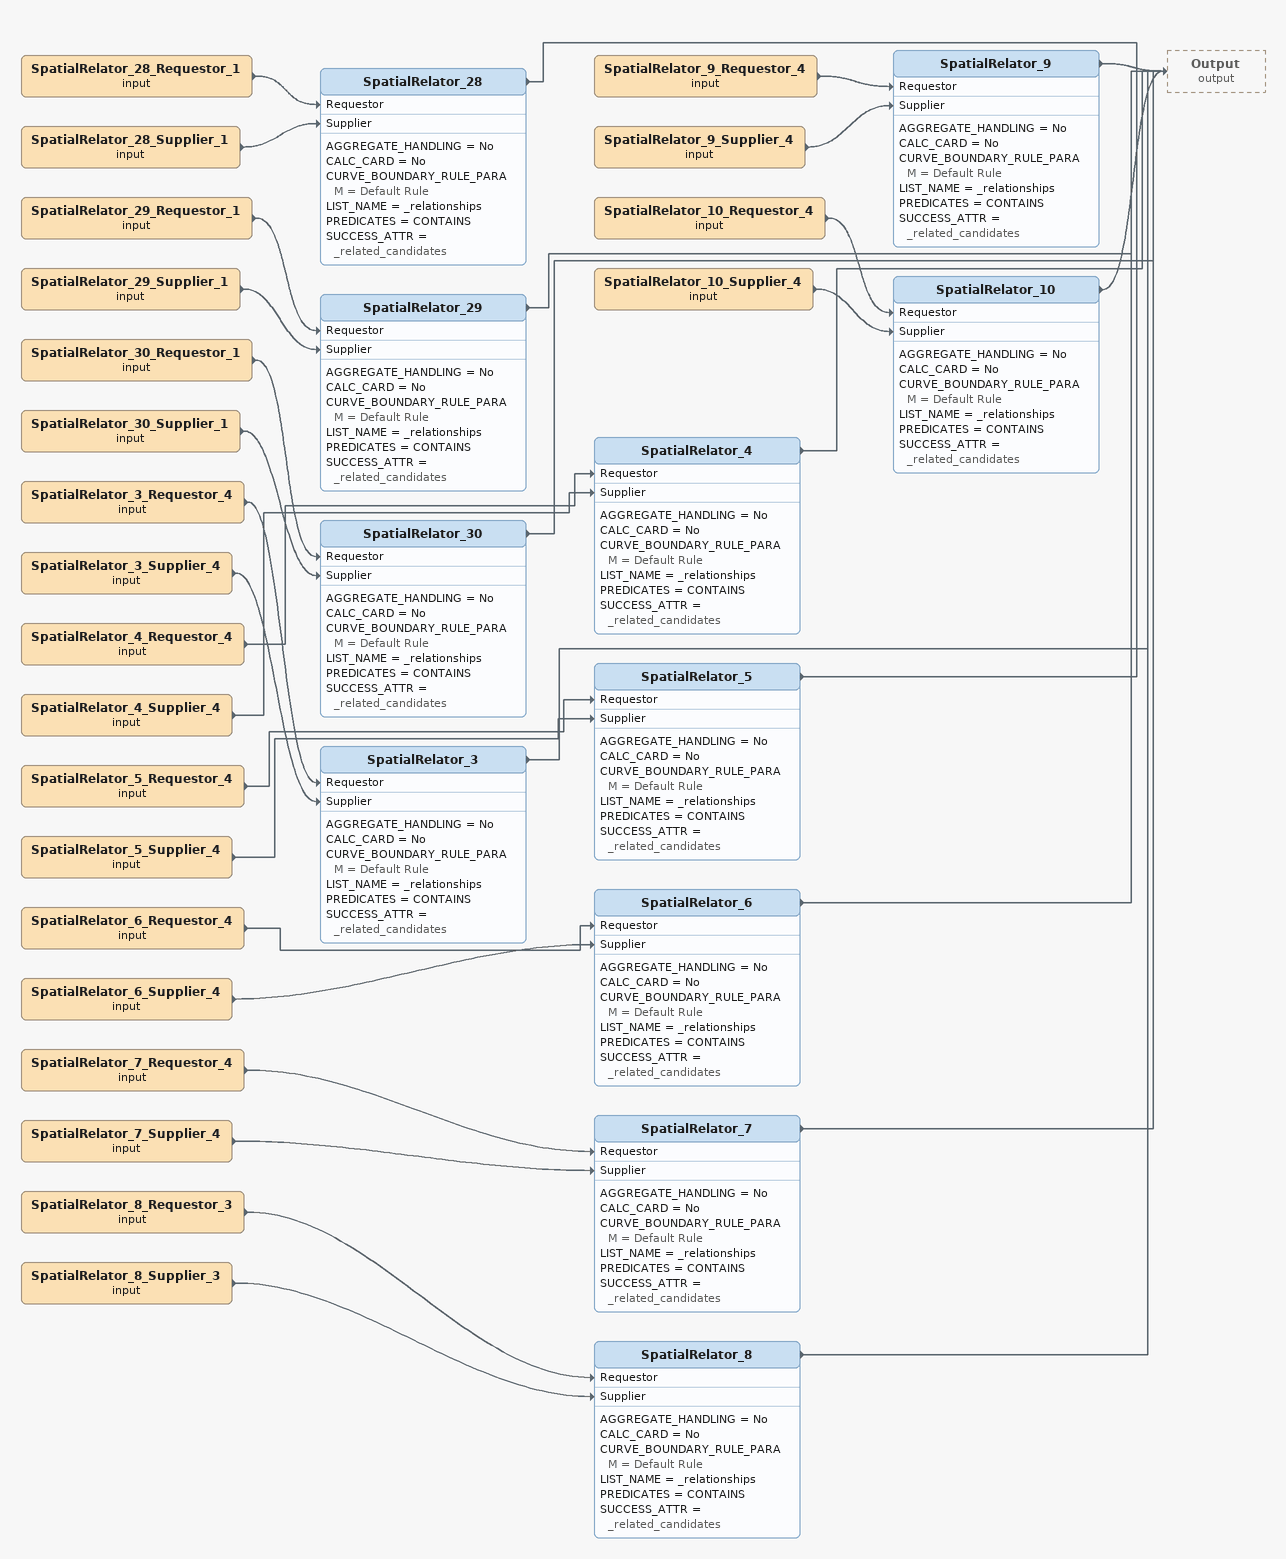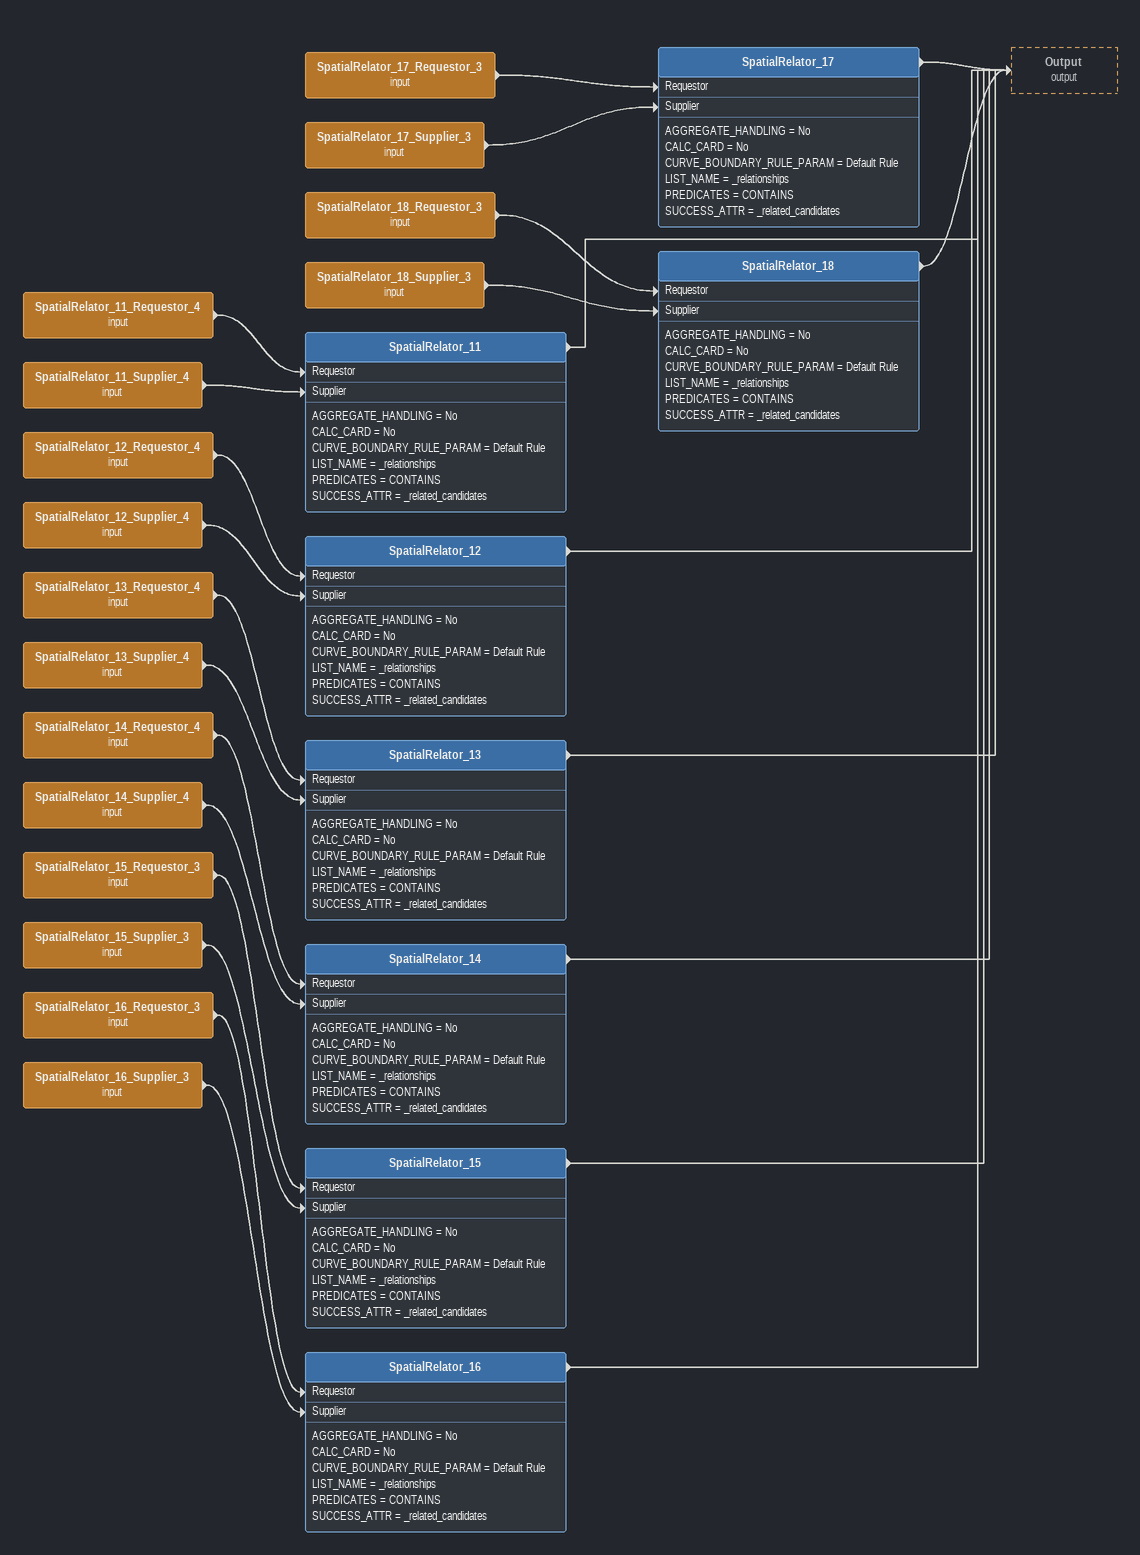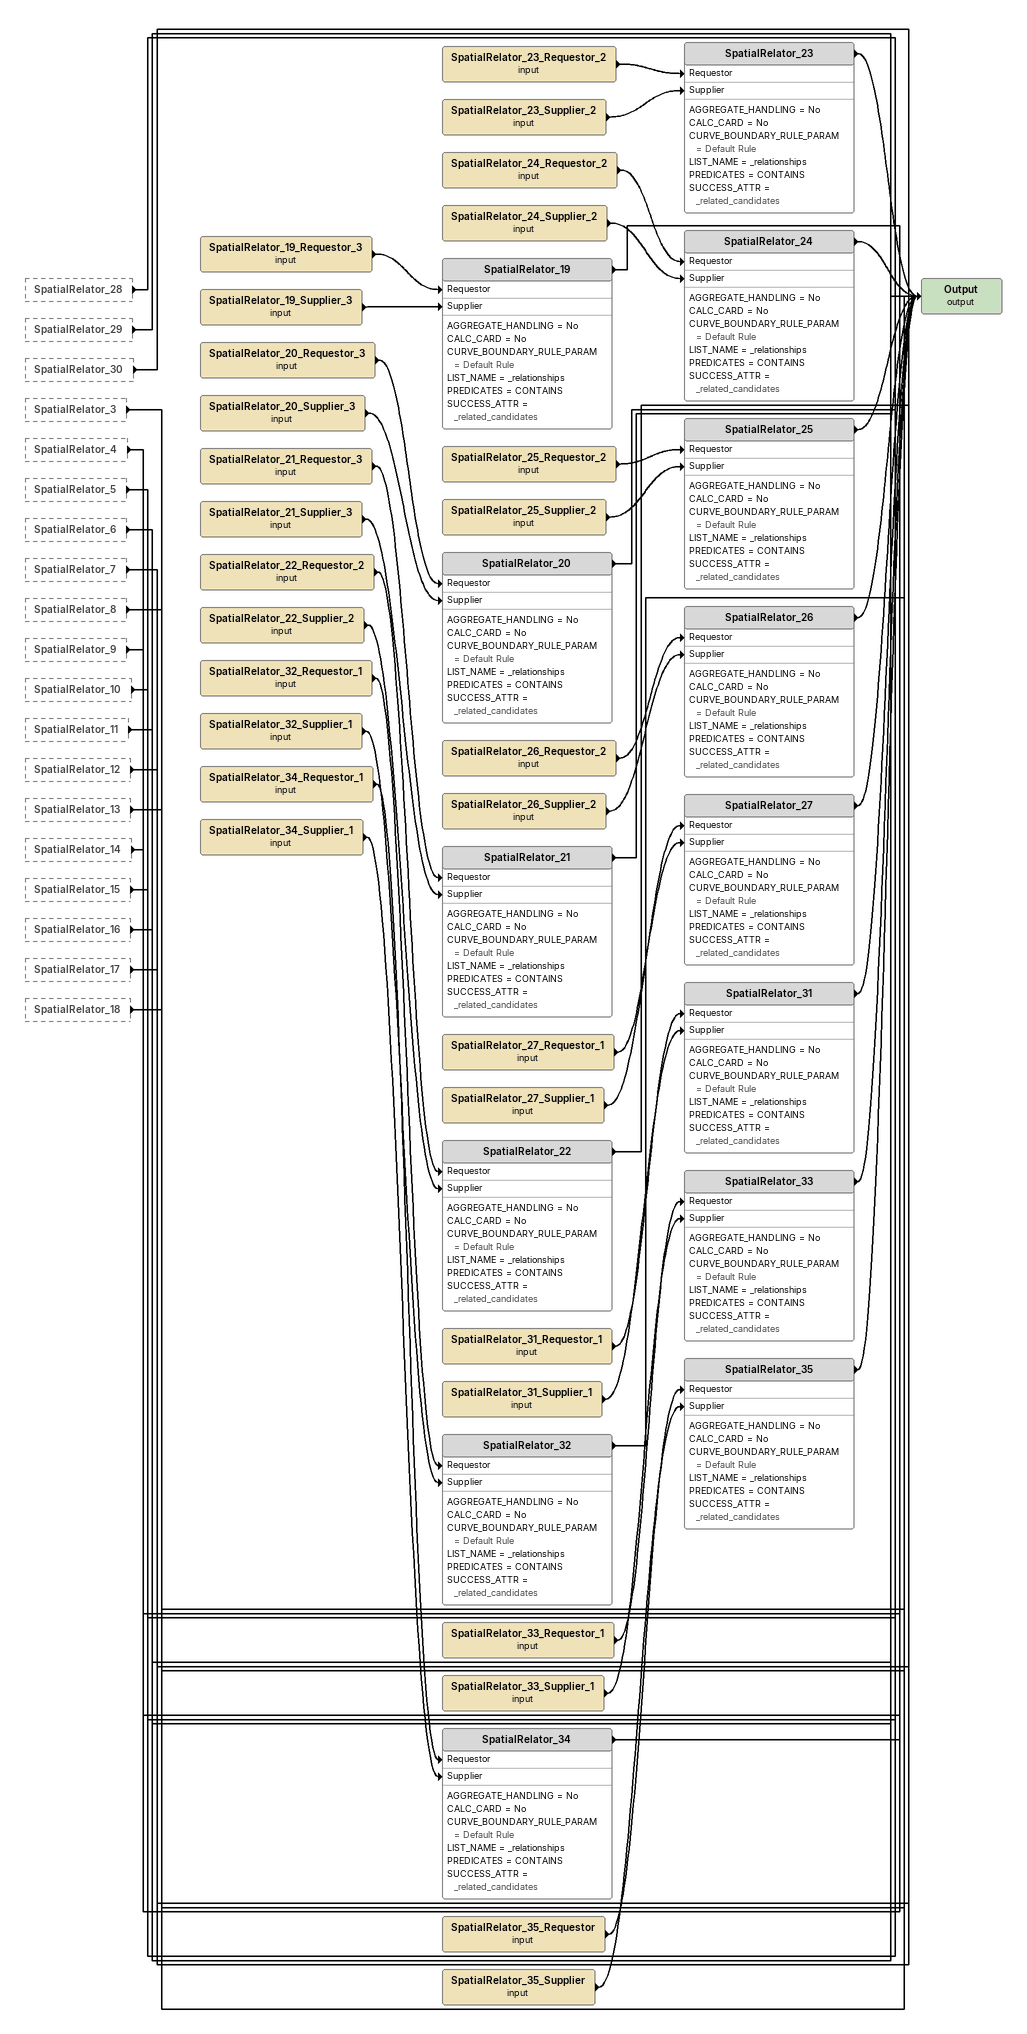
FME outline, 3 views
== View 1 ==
SpatialRelator_28_Requestor_1 (input)
    -> SpatialRelator_28 [Requestor]
SpatialRelator_28_Supplier_1 (input)
    -> SpatialRelator_28 [Supplier]
SpatialRelator_28
    AGGREGATE_HANDLING = No
    CALC_CARD = No
    CURVE_BOUNDARY_RULE_PARAM = Default Rule
    LIST_NAME = _relationships
    PREDICATES = CONTAINS
    SUCCESS_ATTR = _related_candidates
    -> Output (output)
SpatialRelator_29_Requestor_1 (input)
    -> SpatialRelator_29 [Requestor]
SpatialRelator_29_Supplier_1 (input)
    -> SpatialRelator_29 [Supplier]
SpatialRelator_29
    AGGREGATE_HANDLING = No
    CALC_CARD = No
    CURVE_BOUNDARY_RULE_PARAM = Default Rule
    LIST_NAME = _relationships
    PREDICATES = CONTAINS
    SUCCESS_ATTR = _related_candidates
    -> Output (output)
SpatialRelator_30_Requestor_1 (input)
    -> SpatialRelator_30 [Requestor]
SpatialRelator_30_Supplier_1 (input)
    -> SpatialRelator_30 [Supplier]
SpatialRelator_30
    AGGREGATE_HANDLING = No
    CALC_CARD = No
    CURVE_BOUNDARY_RULE_PARAM = Default Rule
    LIST_NAME = _relationships
    PREDICATES = CONTAINS
    SUCCESS_ATTR = _related_candidates
    -> Output (output)
SpatialRelator_3_Requestor_4 (input)
    -> SpatialRelator_3 [Requestor]
SpatialRelator_3_Supplier_4 (input)
    -> SpatialRelator_3 [Supplier]
SpatialRelator_3
    AGGREGATE_HANDLING = No
    CALC_CARD = No
    CURVE_BOUNDARY_RULE_PARAM = Default Rule
    LIST_NAME = _relationships
    PREDICATES = CONTAINS
    SUCCESS_ATTR = _related_candidates
    -> Output (output)
SpatialRelator_4_Requestor_4 (input)
    -> SpatialRelator_4 [Requestor]
SpatialRelator_4_Supplier_4 (input)
    -> SpatialRelator_4 [Supplier]
SpatialRelator_4
    AGGREGATE_HANDLING = No
    CALC_CARD = No
    CURVE_BOUNDARY_RULE_PARAM = Default Rule
    LIST_NAME = _relationships
    PREDICATES = CONTAINS
    SUCCESS_ATTR = _related_candidates
    -> Output (output)
SpatialRelator_5_Requestor_4 (input)
    -> SpatialRelator_5 [Requestor]
SpatialRelator_5_Supplier_4 (input)
    -> SpatialRelator_5 [Supplier]
SpatialRelator_5
    AGGREGATE_HANDLING = No
    CALC_CARD = No
    CURVE_BOUNDARY_RULE_PARAM = Default Rule
    LIST_NAME = _relationships
    PREDICATES = CONTAINS
    SUCCESS_ATTR = _related_candidates
    -> Output (output)
SpatialRelator_6_Requestor_4 (input)
    -> SpatialRelator_6 [Requestor]
SpatialRelator_6_Supplier_4 (input)
    -> SpatialRelator_6 [Supplier]
SpatialRelator_6
    AGGREGATE_HANDLING = No
    CALC_CARD = No
    CURVE_BOUNDARY_RULE_PARAM = Default Rule
    LIST_NAME = _relationships
    PREDICATES = CONTAINS
    SUCCESS_ATTR = _related_candidates
    -> Output (output)
SpatialRelator_7_Requestor_4 (input)
    -> SpatialRelator_7 [Requestor]
SpatialRelator_7_Supplier_4 (input)
    -> SpatialRelator_7 [Supplier]
SpatialRelator_7
    AGGREGATE_HANDLING = No
    CALC_CARD = No
    CURVE_BOUNDARY_RULE_PARAM = Default Rule
    LIST_NAME = _relationships
    PREDICATES = CONTAINS
    SUCCESS_ATTR = _related_candidates
    -> Output (output)
SpatialRelator_8_Requestor_3 (input)
    -> SpatialRelator_8 [Requestor]
SpatialRelator_8_Supplier_3 (input)
    -> SpatialRelator_8 [Supplier]
SpatialRelator_8
    AGGREGATE_HANDLING = No
    CALC_CARD = No
    CURVE_BOUNDARY_RULE_PARAM = Default Rule
    LIST_NAME = _relationships
    PREDICATES = CONTAINS
    SUCCESS_ATTR = _related_candidates
    -> Output (output)
SpatialRelator_9_Requestor_4 (input)
    -> SpatialRelator_9 [Requestor]
SpatialRelator_9_Supplier_4 (input)
    -> SpatialRelator_9 [Supplier]
SpatialRelator_9
    AGGREGATE_HANDLING = No
    CALC_CARD = No
    CURVE_BOUNDARY_RULE_PARAM = Default Rule
    LIST_NAME = _relationships
    PREDICATES = CONTAINS
    SUCCESS_ATTR = _related_candidates
    -> Output (output)
SpatialRelator_10_Requestor_4 (input)
    -> SpatialRelator_10 [Requestor]
SpatialRelator_10_Supplier_4 (input)
    -> SpatialRelator_10 [Supplier]
SpatialRelator_10
    AGGREGATE_HANDLING = No
    CALC_CARD = No
    CURVE_BOUNDARY_RULE_PARAM = Default Rule
    LIST_NAME = _relationships
    PREDICATES = CONTAINS
    SUCCESS_ATTR = _related_candidates
    -> Output (output)

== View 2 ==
SpatialRelator_11_Requestor_4 (input)
    -> SpatialRelator_11 [Requestor]
SpatialRelator_11_Supplier_4 (input)
    -> SpatialRelator_11 [Supplier]
SpatialRelator_11
    AGGREGATE_HANDLING = No
    CALC_CARD = No
    CURVE_BOUNDARY_RULE_PARAM = Default Rule
    LIST_NAME = _relationships
    PREDICATES = CONTAINS
    SUCCESS_ATTR = _related_candidates
    -> Output (output)
SpatialRelator_12_Requestor_4 (input)
    -> SpatialRelator_12 [Requestor]
SpatialRelator_12_Supplier_4 (input)
    -> SpatialRelator_12 [Supplier]
SpatialRelator_12
    AGGREGATE_HANDLING = No
    CALC_CARD = No
    CURVE_BOUNDARY_RULE_PARAM = Default Rule
    LIST_NAME = _relationships
    PREDICATES = CONTAINS
    SUCCESS_ATTR = _related_candidates
    -> Output (output)
SpatialRelator_13_Requestor_4 (input)
    -> SpatialRelator_13 [Requestor]
SpatialRelator_13_Supplier_4 (input)
    -> SpatialRelator_13 [Supplier]
SpatialRelator_13
    AGGREGATE_HANDLING = No
    CALC_CARD = No
    CURVE_BOUNDARY_RULE_PARAM = Default Rule
    LIST_NAME = _relationships
    PREDICATES = CONTAINS
    SUCCESS_ATTR = _related_candidates
    -> Output (output)
SpatialRelator_14_Requestor_4 (input)
    -> SpatialRelator_14 [Requestor]
SpatialRelator_14_Supplier_4 (input)
    -> SpatialRelator_14 [Supplier]
SpatialRelator_14
    AGGREGATE_HANDLING = No
    CALC_CARD = No
    CURVE_BOUNDARY_RULE_PARAM = Default Rule
    LIST_NAME = _relationships
    PREDICATES = CONTAINS
    SUCCESS_ATTR = _related_candidates
    -> Output (output)
SpatialRelator_15_Requestor_3 (input)
    -> SpatialRelator_15 [Requestor]
SpatialRelator_15_Supplier_3 (input)
    -> SpatialRelator_15 [Supplier]
SpatialRelator_15
    AGGREGATE_HANDLING = No
    CALC_CARD = No
    CURVE_BOUNDARY_RULE_PARAM = Default Rule
    LIST_NAME = _relationships
    PREDICATES = CONTAINS
    SUCCESS_ATTR = _related_candidates
    -> Output (output)
SpatialRelator_16_Requestor_3 (input)
    -> SpatialRelator_16 [Requestor]
SpatialRelator_16_Supplier_3 (input)
    -> SpatialRelator_16 [Supplier]
SpatialRelator_16
    AGGREGATE_HANDLING = No
    CALC_CARD = No
    CURVE_BOUNDARY_RULE_PARAM = Default Rule
    LIST_NAME = _relationships
    PREDICATES = CONTAINS
    SUCCESS_ATTR = _related_candidates
    -> Output (output)
SpatialRelator_17_Requestor_3 (input)
    -> SpatialRelator_17 [Requestor]
SpatialRelator_17_Supplier_3 (input)
    -> SpatialRelator_17 [Supplier]
SpatialRelator_17
    AGGREGATE_HANDLING = No
    CALC_CARD = No
    CURVE_BOUNDARY_RULE_PARAM = Default Rule
    LIST_NAME = _relationships
    PREDICATES = CONTAINS
    SUCCESS_ATTR = _related_candidates
    -> Output (output)
SpatialRelator_18_Requestor_3 (input)
    -> SpatialRelator_18 [Requestor]
SpatialRelator_18_Supplier_3 (input)
    -> SpatialRelator_18 [Supplier]
SpatialRelator_18
    AGGREGATE_HANDLING = No
    CALC_CARD = No
    CURVE_BOUNDARY_RULE_PARAM = Default Rule
    LIST_NAME = _relationships
    PREDICATES = CONTAINS
    SUCCESS_ATTR = _related_candidates
    -> Output (output)

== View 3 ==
SpatialRelator_28 [outside]
    -> Output (output)
SpatialRelator_29 [outside]
    -> Output (output)
SpatialRelator_30 [outside]
    -> Output (output)
SpatialRelator_3 [outside]
    -> Output (output)
SpatialRelator_4 [outside]
    -> Output (output)
SpatialRelator_5 [outside]
    -> Output (output)
SpatialRelator_6 [outside]
    -> Output (output)
SpatialRelator_7 [outside]
    -> Output (output)
SpatialRelator_8 [outside]
    -> Output (output)
SpatialRelator_9 [outside]
    -> Output (output)
SpatialRelator_10 [outside]
    -> Output (output)
SpatialRelator_11 [outside]
    -> Output (output)
SpatialRelator_12 [outside]
    -> Output (output)
SpatialRelator_13 [outside]
    -> Output (output)
SpatialRelator_14 [outside]
    -> Output (output)
SpatialRelator_15 [outside]
    -> Output (output)
SpatialRelator_16 [outside]
    -> Output (output)
SpatialRelator_17 [outside]
    -> Output (output)
SpatialRelator_18 [outside]
    -> Output (output)
SpatialRelator_19_Requestor_3 (input)
    -> SpatialRelator_19 [Requestor]
SpatialRelator_19_Supplier_3 (input)
    -> SpatialRelator_19 [Supplier]
SpatialRelator_19
    AGGREGATE_HANDLING = No
    CALC_CARD = No
    CURVE_BOUNDARY_RULE_PARAM = Default Rule
    LIST_NAME = _relationships
    PREDICATES = CONTAINS
    SUCCESS_ATTR = _related_candidates
    -> Output (output)
SpatialRelator_20_Requestor_3 (input)
    -> SpatialRelator_20 [Requestor]
SpatialRelator_20_Supplier_3 (input)
    -> SpatialRelator_20 [Supplier]
SpatialRelator_20
    AGGREGATE_HANDLING = No
    CALC_CARD = No
    CURVE_BOUNDARY_RULE_PARAM = Default Rule
    LIST_NAME = _relationships
    PREDICATES = CONTAINS
    SUCCESS_ATTR = _related_candidates
    -> Output (output)
SpatialRelator_21_Requestor_3 (input)
    -> SpatialRelator_21 [Requestor]
SpatialRelator_21_Supplier_3 (input)
    -> SpatialRelator_21 [Supplier]
SpatialRelator_21
    AGGREGATE_HANDLING = No
    CALC_CARD = No
    CURVE_BOUNDARY_RULE_PARAM = Default Rule
    LIST_NAME = _relationships
    PREDICATES = CONTAINS
    SUCCESS_ATTR = _related_candidates
    -> Output (output)
SpatialRelator_22_Requestor_2 (input)
    -> SpatialRelator_22 [Requestor]
SpatialRelator_22_Supplier_2 (input)
    -> SpatialRelator_22 [Supplier]
SpatialRelator_22
    AGGREGATE_HANDLING = No
    CALC_CARD = No
    CURVE_BOUNDARY_RULE_PARAM = Default Rule
    LIST_NAME = _relationships
    PREDICATES = CONTAINS
    SUCCESS_ATTR = _related_candidates
    -> Output (output)
SpatialRelator_32_Requestor_1 (input)
    -> SpatialRelator_32 [Requestor]
SpatialRelator_32_Supplier_1 (input)
    -> SpatialRelator_32 [Supplier]
SpatialRelator_32
    AGGREGATE_HANDLING = No
    CALC_CARD = No
    CURVE_BOUNDARY_RULE_PARAM = Default Rule
    LIST_NAME = _relationships
    PREDICATES = CONTAINS
    SUCCESS_ATTR = _related_candidates
    -> Output (output)
SpatialRelator_34_Requestor_1 (input)
    -> SpatialRelator_34 [Requestor]
SpatialRelator_34_Supplier_1 (input)
    -> SpatialRelator_34 [Supplier]
SpatialRelator_34
    AGGREGATE_HANDLING = No
    CALC_CARD = No
    CURVE_BOUNDARY_RULE_PARAM = Default Rule
    LIST_NAME = _relationships
    PREDICATES = CONTAINS
    SUCCESS_ATTR = _related_candidates
    -> Output (output)
SpatialRelator_23_Requestor_2 (input)
    -> SpatialRelator_23 [Requestor]
SpatialRelator_23_Supplier_2 (input)
    -> SpatialRelator_23 [Supplier]
SpatialRelator_23
    AGGREGATE_HANDLING = No
    CALC_CARD = No
    CURVE_BOUNDARY_RULE_PARAM = Default Rule
    LIST_NAME = _relationships
    PREDICATES = CONTAINS
    SUCCESS_ATTR = _related_candidates
    -> Output (output)
SpatialRelator_24_Requestor_2 (input)
    -> SpatialRelator_24 [Requestor]
SpatialRelator_24_Supplier_2 (input)
    -> SpatialRelator_24 [Supplier]
SpatialRelator_24
    AGGREGATE_HANDLING = No
    CALC_CARD = No
    CURVE_BOUNDARY_RULE_PARAM = Default Rule
    LIST_NAME = _relationships
    PREDICATES = CONTAINS
    SUCCESS_ATTR = _related_candidates
    -> Output (output)
SpatialRelator_25_Requestor_2 (input)
    -> SpatialRelator_25 [Requestor]
SpatialRelator_25_Supplier_2 (input)
    -> SpatialRelator_25 [Supplier]
SpatialRelator_25
    AGGREGATE_HANDLING = No
    CALC_CARD = No
    CURVE_BOUNDARY_RULE_PARAM = Default Rule
    LIST_NAME = _relationships
    PREDICATES = CONTAINS
    SUCCESS_ATTR = _related_candidates
    -> Output (output)
SpatialRelator_26_Requestor_2 (input)
    -> SpatialRelator_26 [Requestor]
SpatialRelator_26_Supplier_2 (input)
    -> SpatialRelator_26 [Supplier]
SpatialRelator_26
    AGGREGATE_HANDLING = No
    CALC_CARD = No
    CURVE_BOUNDARY_RULE_PARAM = Default Rule
    LIST_NAME = _relationships
    PREDICATES = CONTAINS
    SUCCESS_ATTR = _related_candidates
    -> Output (output)
SpatialRelator_27_Requestor_1 (input)
    -> SpatialRelator_27 [Requestor]
SpatialRelator_27_Supplier_1 (input)
    -> SpatialRelator_27 [Supplier]
SpatialRelator_27
    AGGREGATE_HANDLING = No
    CALC_CARD = No
    CURVE_BOUNDARY_RULE_PARAM = Default Rule
    LIST_NAME = _relationships
    PREDICATES = CONTAINS
    SUCCESS_ATTR = _related_candidates
    -> Output (output)
SpatialRelator_31_Requestor_1 (input)
    -> SpatialRelator_31 [Requestor]
SpatialRelator_31_Supplier_1 (input)
    -> SpatialRelator_31 [Supplier]
SpatialRelator_31
    AGGREGATE_HANDLING = No
    CALC_CARD = No
    CURVE_BOUNDARY_RULE_PARAM = Default Rule
    LIST_NAME = _relationships
    PREDICATES = CONTAINS
    SUCCESS_ATTR = _related_candidates
    -> Output (output)
SpatialRelator_33_Requestor_1 (input)
    -> SpatialRelator_33 [Requestor]
SpatialRelator_33_Supplier_1 (input)
    -> SpatialRelator_33 [Supplier]
SpatialRelator_33
    AGGREGATE_HANDLING = No
    CALC_CARD = No
    CURVE_BOUNDARY_RULE_PARAM = Default Rule
    LIST_NAME = _relationships
    PREDICATES = CONTAINS
    SUCCESS_ATTR = _related_candidates
    -> Output (output)
SpatialRelator_35_Requestor (input)
    -> SpatialRelator_35 [Requestor]
SpatialRelator_35_Supplier (input)
    -> SpatialRelator_35 [Supplier]
SpatialRelator_35
    AGGREGATE_HANDLING = No
    CALC_CARD = No
    CURVE_BOUNDARY_RULE_PARAM = Default Rule
    LIST_NAME = _relationships
    PREDICATES = CONTAINS
    SUCCESS_ATTR = _related_candidates
    -> Output (output)
Output (output)
